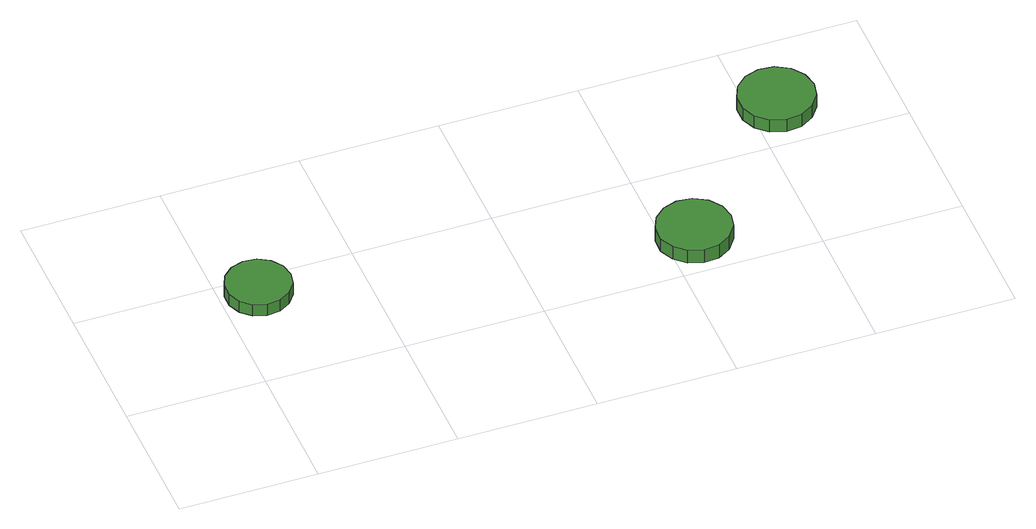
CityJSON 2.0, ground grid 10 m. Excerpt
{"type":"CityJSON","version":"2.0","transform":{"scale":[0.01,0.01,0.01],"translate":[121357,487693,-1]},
"CityObjects":{
"tree1":{"type":"SolitaryVegetationObject","attributes":{"function":"something"},"geometry":[{"type":"MultiSurface","lod":"1","boundaries":[[[0,1,2,3,4,5,6,7,8,9,10,11,12,13,14]],[[15,16,17,18,19,20,21,22,23,24,25,26,27,28,29]],[[0,29,28,1]],[[1,28,27,2]],[[2,27,26,3]],[[3,26,25,4]],[[4,25,24,5]],[[5,24,23,6]],[[6,23,22,7]],[[7,22,21,8]],[[8,21,20,9]],[[9,20,19,10]],[[10,19,18,11]],[[11,18,17,12]],[[12,17,16,13]],[[13,16,15,14]],[[14,15,29,0]]]}]},
"tree2":{"type":"SolitaryVegetationObject","attributes":{"function":"something"},"geometry":[{"type":"MultiSurface","lod":"1","boundaries":[[[30,31,32,33,34,35,36,37,38,39,40,41,42,43,44]],[[45,46,47,48,49,50,51,52,53,54,55,56,57,58,59]],[[30,59,58,31]],[[31,58,57,32]],[[32,57,56,33]],[[33,56,55,34]],[[34,55,54,35]],[[35,54,53,36]],[[36,53,52,37]],[[37,52,51,38]],[[38,51,50,39]],[[39,50,49,40]],[[40,49,48,41]],[[41,48,47,42]],[[42,47,46,43]],[[43,46,45,44]],[[44,45,59,30]]]}]},
"tree3":{"type":"SolitaryVegetationObject","attributes":{"function":"something"},"geometry":[{"type":"MultiSurface","lod":"1","boundaries":[[[60,61,62,63,64,65,66,67,68,69,70,71,72,73,74]],[[75,76,77,78,79,80,81,82,83,84,85,86,87,88,89]],[[60,89,88,61]],[[61,88,87,62]],[[62,87,86,63]],[[63,86,85,64]],[[64,85,84,65]],[[65,84,83,66]],[[66,83,82,67]],[[67,82,81,68]],[[68,81,80,69]],[[69,80,79,70]],[[70,79,78,71]],[[71,78,77,72]],[[72,77,76,73]],[[73,76,75,74]],[[74,75,89,60]]]}]}
},
"vertices":[
[499,838,185],[479,933,185],[422,1012,185],[338,1061,185],[241,1071,185],[149,1041,185],[77,976,185],[37,887,185],[37,790,185],[77,701,185],[149,636,185],[241,606,185],[338,616,185],[422,665,185],[479,743,185],[479,743,88],[422,665,88],[338,616,88],[241,606,88],[149,636,88],[77,701,88],[37,790,88],[37,887,88],[77,976,88],[149,1041,88],[241,1071,88],[338,1061,88],[422,1012,88],[479,933,88],[499,838,88],
[3470,340,190],[3447,448,190],[3382,537,190],[3286,593,190],[3176,604,190],[3071,570,190],[2989,496,190],[2944,395,190],[2944,285,190],[2989,184,190],[3071,110,190],[3176,76,190],[3286,87,190],[3382,142,190],[3447,232,190],[3447,232,77],[3382,142,77],[3286,87,77],[3176,76,77],[3071,110,77],[2989,184,77],[2944,285,77],[2944,395,77],[2989,496,77],[3071,570,77],[3176,604,77],[3286,593,77],[3382,537,77],[3447,448,77],[3470,340,77],
[4462,1390,184],[4439,1500,184],[4373,1591,184],[4275,1648,184],[4163,1659,184],[4056,1625,184],[3973,1549,184],[3927,1447,184],[3927,1334,184],[3973,1231,184],[4056,1156,184],[4163,1121,184],[4275,1133,184],[4373,1189,184],[4439,1280,184],[4439,1280,76],[4373,1189,76],[4275,1133,76],[4163,1121,76],[4056,1156,76],[3973,1231,76],[3927,1334,76],[3927,1447,76],[3973,1549,76],[4056,1625,76],[4163,1659,76],[4275,1648,76],[4373,1591,76],[4439,1500,76],[4462,1390,76]
]}
